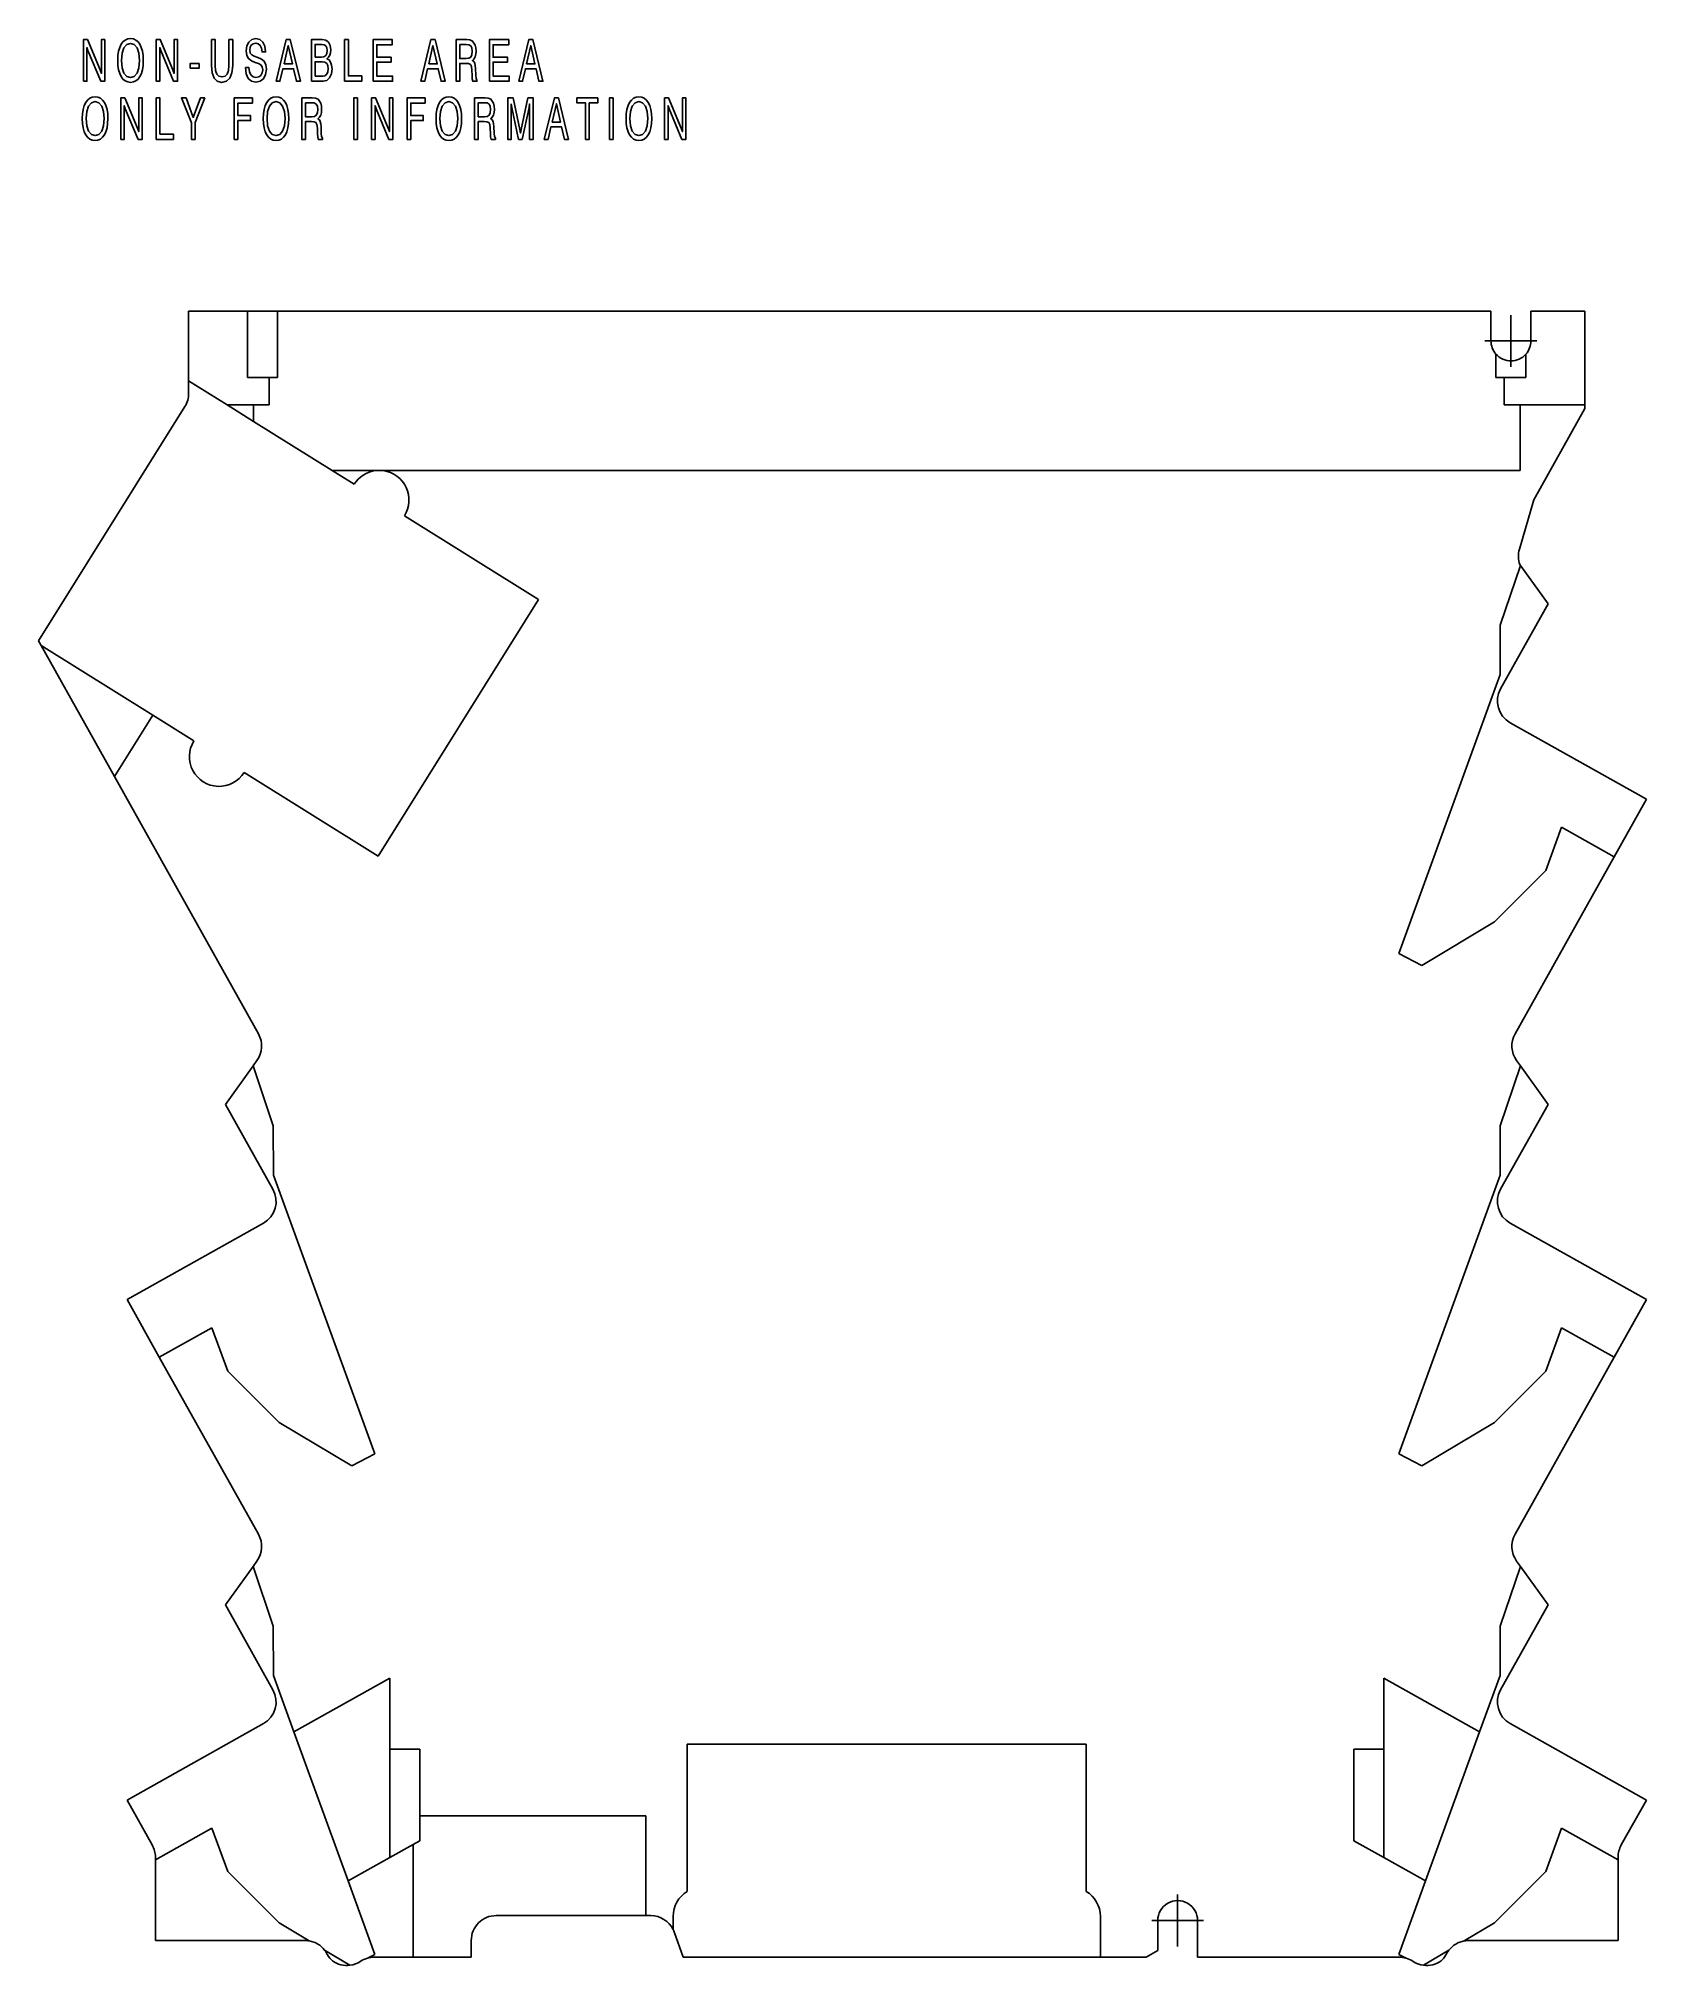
# Model space of a CAD drawing. Extents: x 58 to 154, y 109 to 225.
import ezdxf

# ---------------------------------------------------------------- set-up
doc = ezdxf.new("R2010")
doc.units = 0
doc.linetypes.add('DASHDOT', pattern=[18.5, 12, -3, 0.5, -3])
doc.layers.get('0').update_dxf_attribs({"linetype": 'CONTINUOUS'})

msp = doc.modelspace()

# ---------------------------------------------------------------- linework, layer by layer
at = {"color": 7}
for p, q in [((66.596176, 208.748352), (70.146179, 208.748352)), ((66.596176, 208.748352), (66.596176, 204.549164)), ((70.146179, 208.748352), (71.946175, 208.748352)), ((70.146179, 208.748352), (70.146179, 204.748352)), ((108.596176, 208.748352), (71.946175, 208.748352)), ((71.946175, 208.748352), (71.946175, 204.748352)), ((108.596176, 208.748352), (144.946167, 208.748352)), ((144.946167, 208.748352), (144.946167, 206.948364)), ((147.346176, 208.748352), (150.596176, 208.748352)), ((147.346176, 208.748352), (147.346176, 206.948364)), ((150.596176, 203.098358), (150.596176, 208.748352)), ((145.246185, 206.154633), (145.246185, 204.748352)), ((147.046173, 206.154633), (147.046173, 204.748352)), ((66.596176, 203.791092), (66.596176, 204.549164)), ((66.596176, 204.549164), (68.917953, 203.098358)), ((71.446175, 204.748352), (70.146179, 204.748352)), ((71.446175, 204.748352), (71.446175, 203.098358)), ((71.446175, 204.748352), (71.946175, 204.748352)), ((145.746185, 204.748352), (145.246185, 204.748352)), ((145.746185, 204.748352), (147.046173, 204.748352)), ((145.746185, 204.748352), (145.746185, 203.098358)), ((66.368248, 202.996216), (57.56493, 188.907959)), ((70.496178, 203.098358), (68.917953, 203.098358)), ((68.917953, 203.098358), (70.496178, 202.112183)), ((70.496178, 203.098358), (70.496178, 202.112183)), ((71.446175, 203.098358), (70.496178, 203.098358)), ((145.746185, 203.098358), (146.696167, 203.098358)), ((150.596176, 203.098358), (146.696167, 203.098358)), ((146.696167, 199.148361), (146.696167, 203.098358)), ((147.517242, 197.383667), (150.596176, 202.8815)), ((150.596176, 203.098358), (150.596176, 202.8815)), ((70.496178, 202.112183), (75.239273, 199.148361)), ((77.830139, 199.148361), (75.239273, 199.148361)), ((75.239273, 199.148361), (76.556198, 198.325455)), ((146.696167, 199.148361), (78.309799, 199.148361)), ((147.517242, 197.383667), (146.654144, 194.422516)), ((79.583733, 196.43364), (87.650711, 191.392838)), ((146.718994, 193.447479), (145.506683, 189.850876)), ((146.718994, 193.447479), (146.680786, 193.500549)), ((148.382614, 191.136566), (146.718994, 193.447479)), ((87.650711, 191.392838), (78.00618, 175.958359)), ((148.382614, 191.136566), (145.52417, 186.032471)), ((57.56493, 188.907959), (57.71698, 188.636459)), ((145.495865, 186.881073), (145.506683, 189.850876)), ((57.71698, 188.636459), (64.439606, 184.435699)), ((57.71698, 188.636459), (62.134991, 180.747528)), ((145.495865, 186.881073), (139.396133, 170.117432)), ((64.439606, 184.435699), (62.134991, 180.747528)), ((66.911667, 182.890976), (64.439606, 184.435699)), ((154.301453, 179.397751), (146.099991, 183.990784)), ((78.00618, 175.958359), (69.939201, 180.999161)), ((70.79731, 165.279846), (62.134991, 180.747528)), ((152.360443, 175.931824), (154.301453, 179.397751)), ((148.245361, 175.092346), (149.196716, 177.703583)), ((149.196716, 177.703583), (152.360443, 175.931824)), ((145.149475, 172.009354), (148.245361, 175.092346)), ((146.39505, 165.279846), (152.360443, 175.931824)), ((140.782135, 169.394699), (145.149475, 172.009354)), ((139.396133, 170.117432), (140.782135, 169.394699)), ((70.473358, 163.347473), (70.705933, 163.670532)), ((146.718994, 163.347473), (146.48642, 163.670532)), ((70.473358, 163.347473), (68.809738, 161.03656)), ((70.473358, 163.347473), (71.685669, 159.75087)), ((146.718994, 163.347473), (145.506683, 159.75087)), ((146.718994, 163.347473), (148.382614, 161.03656)), ((68.809738, 161.03656), (71.668182, 155.932465)), ((148.382614, 161.03656), (145.52417, 155.932465)), ((71.696487, 156.781082), (71.685669, 159.75087)), ((145.495865, 156.781082), (145.506683, 159.75087)), ((71.696487, 156.781082), (77.796219, 140.017426)), ((145.495865, 156.781082), (139.396133, 140.017426)), ((62.890903, 149.29776), (71.092361, 153.890793)), ((154.301453, 149.29776), (146.099991, 153.890793)), ((64.831917, 145.831818), (62.890903, 149.29776)), ((152.360443, 145.831818), (154.301453, 149.29776)), ((67.995636, 147.603592), (64.831917, 145.831818)), ((68.946991, 144.992355), (67.995636, 147.603592)), ((148.245361, 144.992355), (149.196716, 147.603592)), ((149.196716, 147.603592), (152.360443, 145.831818)), ((64.831917, 145.831818), (70.79731, 135.17984)), ((72.042877, 141.909363), (68.946991, 144.992355)), ((145.149475, 141.909363), (148.245361, 144.992355)), ((152.360443, 145.831818), (146.39505, 135.17984)), ((76.41021, 139.294708), (72.042877, 141.909363)), ((140.782135, 139.294708), (145.149475, 141.909363)), ((77.796219, 140.017426), (76.41021, 139.294708)), ((139.396133, 140.017426), (140.782135, 139.294708)), ((70.473358, 133.247482), (70.705933, 133.570541)), ((146.718994, 133.247482), (146.48642, 133.570541)), ((68.809738, 130.936569), (70.473358, 133.247482)), ((70.473358, 133.247482), (71.685669, 129.650879)), ((146.718994, 133.247482), (145.506683, 129.650879)), ((148.382614, 130.936569), (146.718994, 133.247482)), ((68.809738, 130.936569), (71.668182, 125.832466)), ((148.382614, 130.936569), (145.52417, 125.832466)), ((71.696487, 126.681076), (71.685669, 129.650879)), ((145.495865, 126.681076), (145.506683, 129.650879)), ((71.696487, 126.681076), (72.929466, 123.292534)), ((78.696175, 126.522049), (72.929466, 123.292534)), ((78.696175, 122.24836), (78.696175, 126.522049)), ((138.49617, 122.24836), (138.49617, 126.522049)), ((138.49617, 126.522049), (144.262878, 123.292534)), ((145.495865, 126.681076), (144.262878, 123.292534)), ((62.890903, 119.197754), (71.092361, 123.790794)), ((76.186043, 114.342621), (72.929466, 123.292534)), ((141.006317, 114.342621), (144.262878, 123.292534)), ((154.301453, 119.197754), (146.099991, 123.790794)), ((80.496178, 122.24836), (78.696175, 122.24836)), ((78.696175, 115.74836), (78.696175, 122.24836)), ((80.496178, 118.24836), (80.496178, 122.24836)), ((96.596176, 122.558357), (96.596176, 113.699196)), ((96.596176, 122.558357), (120.596176, 122.558357)), ((120.596176, 122.558357), (120.596176, 113.699196)), ((136.696182, 116.74836), (136.696182, 122.24836)), ((136.696182, 122.24836), (138.49617, 122.24836)), ((138.49617, 115.74836), (138.49617, 122.24836)), ((62.890903, 119.197754), (64.404922, 116.494278)), ((80.496178, 116.74836), (80.496178, 118.24836)), ((80.496178, 118.24836), (94.096176, 118.24836)), ((94.096176, 112.24836), (94.096176, 118.24836)), ((154.301453, 119.197754), (152.78743, 116.494278)), ((67.995636, 117.503593), (64.596176, 115.5998)), ((68.946991, 114.892357), (67.995636, 117.503593)), ((148.245361, 114.892357), (149.196716, 117.503593)), ((149.196716, 117.503593), (152.596176, 115.5998)), ((78.696175, 115.740311), (80.096176, 116.524345)), ((80.496178, 116.74836), (80.096176, 116.524345)), ((80.096176, 116.524345), (80.096176, 109.74836)), ((138.49617, 115.740311), (136.696182, 116.74836)), ((64.596176, 115.761345), (64.596176, 115.5998)), ((64.596176, 115.5998), (64.596176, 110.74836)), ((72.042877, 111.809357), (68.946991, 114.892357)), ((76.186043, 114.342621), (78.696175, 115.74836)), ((78.696175, 115.74836), (78.696175, 115.740311)), ((141.006317, 114.342621), (138.49617, 115.74836)), ((138.49617, 115.74836), (138.49617, 115.740311)), ((145.149475, 111.809357), (148.245361, 114.892357)), ((152.596176, 115.761345), (152.596176, 115.5998)), ((152.596176, 115.5998), (152.596176, 110.74836)), ((76.186043, 114.342621), (77.796219, 109.917427)), ((141.006317, 114.342621), (139.396133, 109.917427)), ((73.851715, 110.726433), (72.042877, 111.809357)), ((85.096176, 112.24836), (94.096176, 112.24836)), ((94.096176, 112.24836), (94.396179, 112.24836)), ((95.746178, 111.402191), (95.746178, 112.198357)), ((95.805717, 111.261391), (96.356415, 109.74836)), ((121.446175, 109.74836), (121.446175, 112.198357)), ((124.896179, 110.148361), (124.896179, 111.948357)), ((127.296173, 111.948357), (127.296173, 109.74836)), ((143.340637, 110.726433), (145.149475, 111.809357)), ((73.596176, 110.74836), (64.596176, 110.74836)), ((76.302094, 109.25943), (74.77832, 110.171684)), ((83.596176, 109.74836), (83.596176, 110.74836)), ((124.896179, 110.148361), (124.203354, 109.74836)), ((140.890259, 109.25943), (142.414032, 110.171684)), ((152.596176, 110.74836), (143.596176, 110.74836)), ((77.354919, 109.687317), (77.796219, 109.917427)), ((77.778488, 109.74836), (80.096176, 109.74836)), ((83.596176, 109.74836), (80.096176, 109.74836)), ((108.596176, 109.74836), (96.356415, 109.74836)), ((108.596176, 109.74836), (121.446175, 109.74836)), ((124.203354, 109.74836), (121.446175, 109.74836)), ((139.413864, 109.74836), (127.296173, 109.74836)), ((139.837433, 109.687317), (139.396133, 109.917427))]:
    msp.add_line(p, q, dxfattribs=at)
at = {"color": 7, "linetype": 'DASHDOT'}
for p, q in [((146.146179, 208.508362), (146.146179, 205.388367)), ((147.706177, 206.948364), (144.586182, 206.948364)), ((126.096176, 113.508362), (126.096176, 110.388359)), ((127.656174, 111.948357), (124.536179, 111.948357))]:
    msp.add_line(p, q, dxfattribs=at)
at = {"color": 7}
for points in [[(60.267944, 222.568939), (60.47813, 222.568939), (60.47813, 224.596054), (60.539154, 224.411774), (61.314362, 222.568939), (61.553928, 222.568939), (61.553928, 225.068939), (61.343742, 225.068939), (61.343742, 223.041824), (61.269161, 223.253922), (60.509773, 225.068939), (60.267944, 225.068939)], [(62.329659, 223.8172), (62.340961, 223.518173), (62.381641, 223.257401), (62.447186, 223.031387), (62.535328, 222.843628), (62.646072, 222.694107), (62.777157, 222.586319), (62.928581, 222.523743), (63.100349, 222.499405), (63.269855, 222.523743), (63.42128, 222.586319), (63.552364, 222.694107), (63.663109, 222.843628), (63.751251, 223.031387), (63.814533, 223.257401), (63.852955, 223.518173), (63.868778, 223.8172), (63.855217, 224.112747), (63.814533, 224.373535), (63.748993, 224.599533), (63.663109, 224.787292), (63.552364, 224.936813), (63.42128, 225.044601), (63.269855, 225.110657), (63.100349, 225.13501), (62.928581, 225.110657), (62.777157, 225.044601), (62.646072, 224.936813), (62.535328, 224.787292), (62.447186, 224.599533), (62.381641, 224.373535), (62.340961, 224.112747)], [(62.55793, 223.8172), (62.59409, 224.248352), (62.702576, 224.571716), (62.87434, 224.769913), (63.100349, 224.839447), (63.324097, 224.769913), (63.495865, 224.571716), (63.602085, 224.248352), (63.640507, 223.8172), (63.602085, 223.382568), (63.495865, 223.059204), (63.324097, 222.861008), (63.100349, 222.794952), (62.87434, 222.861008), (62.702576, 223.059204), (62.59409, 223.382568)], [(64.644508, 222.568939), (64.854698, 222.568939), (64.854698, 224.596054), (64.915718, 224.411774), (65.690926, 222.568939), (65.930496, 222.568939), (65.930496, 225.068939), (65.720306, 225.068939), (65.720306, 223.041824), (65.645721, 223.253922), (64.886337, 225.068939), (64.644508, 225.068939)], [(67.972389, 223.518173), (68.008553, 223.069641), (68.123817, 222.75322), (68.313667, 222.56546), (68.582611, 222.499405), (68.867386, 222.56546), (69.075317, 222.756699), (69.201874, 223.073105), (69.24482, 223.518173), (69.24482, 225.068939), (69.023331, 225.068939), (69.023331, 223.514694), (68.996208, 223.20871), (68.919365, 222.996613), (68.790543, 222.867966), (68.607475, 222.826248), (68.42215, 222.867966), (68.293327, 222.993134), (68.216484, 223.20871), (68.193878, 223.514694), (68.193878, 225.068939), (67.972389, 225.068939)], [(70.009247, 223.393005), (70.058968, 223.010529), (70.185532, 222.732361), (70.382164, 222.561981), (70.646591, 222.502869), (70.906502, 222.561981), (71.103127, 222.718445), (71.227432, 222.965317), (71.270378, 223.29216), (71.234215, 223.56337), (71.137032, 223.768524), (70.974304, 223.897171), (70.764114, 223.987579), (70.542625, 224.067551), (70.388947, 224.147522), (70.298538, 224.262268), (70.271416, 224.453506), (70.294022, 224.613449), (70.366341, 224.742096), (70.477089, 224.822067), (70.62851, 224.853363), (70.782196, 224.818588), (70.899719, 224.717758), (70.976563, 224.554337), (71.012726, 224.335281), (71.222916, 224.335281), (71.17997, 224.669083), (71.064705, 224.919434), (70.883904, 225.079376), (70.642075, 225.13501), (70.400246, 225.079376), (70.217178, 224.926376), (70.099655, 224.69342), (70.061234, 224.394394), (70.095131, 224.119705), (70.196838, 223.931946), (70.368599, 223.803299), (70.605911, 223.702454), (70.798019, 223.625961), (70.938141, 223.549469), (71.021767, 223.434723), (71.051147, 223.253922), (71.021767, 223.066162), (70.942665, 222.92012), (70.816101, 222.829712), (70.644333, 222.798431), (70.470306, 222.83667), (70.339218, 222.958374), (70.253342, 223.142654), (70.221695, 223.393005)], [(71.863037, 222.568939), (72.091309, 222.568939), (72.265335, 223.316498), (72.904938, 223.316498), (73.076706, 222.568939), (73.316269, 222.568939), (72.710571, 225.068939), (72.466484, 225.068939)], [(73.983521, 222.568939), (74.672844, 222.568939), (74.903374, 222.621094), (75.075142, 222.774078), (75.183624, 223.00705), (75.222046, 223.316498), (75.199448, 223.539032), (75.13842, 223.71637), (75.041237, 223.845016), (74.912415, 223.91803), (75.011856, 224.004959), (75.086441, 224.126663), (75.129379, 224.276169), (75.145203, 224.460449), (75.111298, 224.724716), (75.01638, 224.915955), (74.85817, 225.030685), (74.638947, 225.068939), (73.983521, 225.068939)], [(75.979691, 222.568939), (77.01255, 222.568939), (77.01255, 222.885345), (76.203445, 222.885345), (76.203445, 225.068939), (75.979691, 225.068939)], [(77.688843, 222.568939), (78.866341, 222.568939), (78.866341, 222.881866), (77.908066, 222.881866), (77.908066, 223.719849), (78.77594, 223.719849), (78.77594, 224.011917), (77.908066, 224.011917), (77.908066, 224.759476), (78.848259, 224.759476), (78.848259, 225.068939), (77.688843, 225.068939)], [(80.571487, 222.568939), (80.799759, 222.568939), (80.973785, 223.316498), (81.613388, 223.316498), (81.785156, 222.568939), (82.024719, 222.568939), (81.419022, 225.068939), (81.174927, 225.068939)], [(82.691971, 225.068939), (82.691971, 222.568939), (82.911194, 222.568939), (82.911194, 223.639877), (83.268288, 223.639877), (83.440056, 223.62944), (83.54628, 223.577286), (83.605042, 223.459061), (83.629898, 223.240005), (83.643463, 222.913162), (83.654762, 222.714981), (83.686401, 222.568939), (83.941795, 222.568939), (83.941795, 222.638474), (83.88755, 222.739319), (83.86721, 222.930557), (83.849129, 223.340851), (83.833313, 223.514694), (83.803925, 223.650299), (83.749687, 223.744186), (83.663803, 223.806763), (83.758728, 223.90065), (83.828789, 224.029297), (83.871735, 224.18576), (83.88755, 224.376999), (83.871735, 224.571716), (83.833313, 224.742096), (83.677361, 224.98201), (83.512375, 225.055038), (83.322533, 225.068939)], [(84.692657, 222.568939), (85.870163, 222.568939), (85.870163, 222.881866), (84.911888, 222.881866), (84.911888, 223.719849), (85.779762, 223.719849), (85.779762, 224.011917), (84.911888, 224.011917), (84.911888, 224.759476), (85.852081, 224.759476), (85.852081, 225.068939), (84.692657, 225.068939)], [(86.456047, 222.568939), (86.684319, 222.568939), (86.858345, 223.316498), (87.497948, 223.316498), (87.669708, 222.568939), (87.909279, 222.568939), (87.303581, 225.068939), (87.059494, 225.068939)], [(72.333138, 223.608582), (72.588524, 224.7108), (72.839394, 223.608582)], [(74.205009, 224.018875), (74.205009, 224.783813), (74.609566, 224.783813), (74.747429, 224.759476), (74.844612, 224.689941), (74.903374, 224.575195), (74.923714, 224.411774), (74.901115, 224.234451), (74.840088, 224.109268), (74.73613, 224.039734), (74.591484, 224.018875)], [(74.205009, 222.871445), (74.205009, 223.740707), (74.62764, 223.740707), (74.788109, 223.71637), (74.903374, 223.639877), (74.971176, 223.507736), (74.996033, 223.319977), (74.973434, 223.125275), (74.90789, 222.986191), (74.799408, 222.899261), (74.652504, 222.871445)], [(81.041588, 223.608582), (81.296974, 224.7108), (81.547844, 223.608582)], [(82.908936, 224.776871), (83.286369, 224.776871), (83.446838, 224.759476), (83.564362, 224.696899), (83.634422, 224.575195), (83.659286, 224.370056), (83.634422, 224.157959), (83.56662, 224.022354), (83.449097, 223.949326), (83.286369, 223.928467), (82.908936, 223.928467)], [(86.926147, 223.608582), (87.181534, 224.7108), (87.432404, 223.608582)], [(66.681366, 223.351273), (67.228302, 223.351273), (67.228302, 223.625961), (66.681366, 223.625961)], [(60.200138, 220.3172), (60.211441, 220.018173), (60.252121, 219.757401), (60.317665, 219.531387), (60.405807, 219.343628), (60.516552, 219.194107), (60.647636, 219.086319), (60.799061, 219.023743), (60.970829, 218.999405), (61.140335, 219.023743), (61.291759, 219.086319), (61.422844, 219.194107), (61.533588, 219.343628), (61.621731, 219.531387), (61.685013, 219.757401), (61.723434, 220.018173), (61.739258, 220.3172), (61.725697, 220.612747), (61.685013, 220.873535), (61.619473, 221.099533), (61.533588, 221.287292), (61.422844, 221.436813), (61.291759, 221.544601), (61.140335, 221.610657), (60.970829, 221.63501), (60.799061, 221.610657), (60.647636, 221.544601), (60.516552, 221.436813), (60.405807, 221.287292), (60.317665, 221.099533), (60.252121, 220.873535), (60.211441, 220.612747)], [(62.514988, 219.068939), (62.725174, 219.068939), (62.725174, 221.096054), (62.786198, 220.911774), (63.561405, 219.068939), (63.800976, 219.068939), (63.800976, 221.568939), (63.590786, 221.568939), (63.590786, 219.541824), (63.516205, 219.753922), (62.756817, 221.568939), (62.514988, 221.568939)], [(64.646767, 219.068939), (65.679626, 219.068939), (65.679626, 219.385345), (64.870514, 219.385345), (64.870514, 221.568939), (64.646767, 221.568939)], [(66.986473, 219.068939), (66.986473, 220.094666), (67.565056, 221.568939), (67.305145, 221.568939), (66.873474, 220.386749), (66.439537, 221.568939), (66.161545, 221.568939), (66.764984, 220.070328), (66.764984, 219.068939)], [(69.338005, 219.068939), (69.559494, 219.068939), (69.559494, 220.198975), (70.318878, 220.198975), (70.318878, 220.504959), (69.559494, 220.504959), (69.559494, 221.256012), (70.429626, 221.256012), (70.429626, 221.568939), (69.338005, 221.568939)], [(71.085571, 220.3172), (71.09687, 220.018173), (71.13755, 219.757401), (71.203094, 219.531387), (71.291237, 219.343628), (71.401985, 219.194107), (71.533066, 219.086319), (71.684494, 219.023743), (71.856262, 218.999405), (72.025764, 219.023743), (72.177193, 219.086319), (72.308273, 219.194107), (72.419022, 219.343628), (72.507164, 219.531387), (72.57045, 219.757401), (72.608871, 220.018173), (72.624687, 220.3172), (72.61113, 220.612747), (72.57045, 220.873535), (72.504906, 221.099533), (72.419022, 221.287292), (72.308273, 221.436813), (72.177193, 221.544601), (72.025764, 221.610657), (71.856262, 221.63501), (71.684494, 221.610657), (71.533066, 221.544601), (71.401985, 221.436813), (71.291237, 221.287292), (71.203094, 221.099533), (71.13755, 220.873535), (71.09687, 220.612747)], [(73.402679, 221.568939), (73.402679, 219.068939), (73.621902, 219.068939), (73.621902, 220.139877), (73.979004, 220.139877), (74.150764, 220.12944), (74.256989, 220.077286), (74.31575, 219.959061), (74.340614, 219.740005), (74.354172, 219.413162), (74.365471, 219.214981), (74.397118, 219.068939), (74.652504, 219.068939), (74.652504, 219.138474), (74.598267, 219.239319), (74.577919, 219.430557), (74.559845, 219.840851), (74.544022, 220.014694), (74.514641, 220.150299), (74.460396, 220.244186), (74.374512, 220.306763), (74.469437, 220.40065), (74.539497, 220.529297), (74.582443, 220.68576), (74.598267, 220.876999), (74.582443, 221.071716), (74.544022, 221.242096), (74.388077, 221.48201), (74.223091, 221.555038), (74.033241, 221.568939)], [(76.527161, 219.068939), (76.748642, 219.068939), (76.748642, 221.568939), (76.527161, 221.568939)], [(77.601219, 219.068939), (77.811401, 219.068939), (77.811401, 221.096054), (77.872429, 220.911774), (78.647636, 219.068939), (78.887207, 219.068939), (78.887207, 221.568939), (78.677017, 221.568939), (78.677017, 219.541824), (78.602432, 219.753922), (77.843048, 221.568939), (77.601219, 221.568939)], [(79.733002, 219.068939), (79.954483, 219.068939), (79.954483, 220.198975), (80.713875, 220.198975), (80.713875, 220.504959), (79.954483, 220.504959), (79.954483, 221.256012), (80.824615, 221.256012), (80.824615, 221.568939), (79.733002, 221.568939)], [(81.48056, 220.3172), (81.491867, 220.018173), (81.532547, 219.757401), (81.598091, 219.531387), (81.686234, 219.343628), (81.796974, 219.194107), (81.928062, 219.086319), (82.079483, 219.023743), (82.251251, 218.999405), (82.420761, 219.023743), (82.572182, 219.086319), (82.70327, 219.194107), (82.814011, 219.343628), (82.902161, 219.531387), (82.965439, 219.757401), (83.00386, 220.018173), (83.019684, 220.3172), (83.006119, 220.612747), (82.965439, 220.873535), (82.899895, 221.099533), (82.814011, 221.287292), (82.70327, 221.436813), (82.572182, 221.544601), (82.420761, 221.610657), (82.251251, 221.63501), (82.079483, 221.610657), (81.928062, 221.544601), (81.796974, 221.436813), (81.686234, 221.287292), (81.598091, 221.099533), (81.532547, 220.873535), (81.491867, 220.612747)], [(83.797668, 221.568939), (83.797668, 219.068939), (84.016899, 219.068939), (84.016899, 220.139877), (84.373993, 220.139877), (84.545761, 220.12944), (84.651985, 220.077286), (84.710747, 219.959061), (84.735611, 219.740005), (84.749168, 219.413162), (84.760468, 219.214981), (84.792107, 219.068939), (85.047501, 219.068939), (85.047501, 219.138474), (84.993256, 219.239319), (84.972916, 219.430557), (84.954834, 219.840851), (84.939011, 220.014694), (84.909637, 220.150299), (84.855392, 220.244186), (84.769508, 220.306763), (84.864433, 220.40065), (84.934494, 220.529297), (84.977432, 220.68576), (84.993256, 220.876999), (84.977432, 221.071716), (84.939011, 221.242096), (84.783066, 221.48201), (84.61808, 221.555038), (84.428238, 221.568939)], [(86.00177, 221.200378), (86.037933, 220.981323), (86.447006, 219.068939), (86.654938, 219.068939), (87.073051, 220.981323), (87.111473, 221.200378), (87.111473, 219.068939), (87.326187, 219.068939), (87.326187, 221.568939), (87.009773, 221.568939), (86.59166, 219.656555), (86.555496, 219.451416), (86.517075, 219.656555), (86.114777, 221.568939), (85.79837, 221.568939), (85.79837, 219.068939), (86.00177, 219.068939)], [(87.993431, 219.068939), (88.221695, 219.068939), (88.395721, 219.816498), (89.035324, 219.816498), (89.207092, 219.068939), (89.446663, 219.068939), (88.840958, 221.568939), (88.59687, 221.568939)], [(90.473267, 219.068939), (90.694748, 219.068939), (90.694748, 221.266434), (91.207787, 221.266434), (91.207787, 221.568939), (89.96022, 221.568939), (89.96022, 221.266434), (90.473267, 221.266434)], [(91.908936, 219.068939), (92.130424, 219.068939), (92.130424, 221.568939), (91.908936, 221.568939)], [(92.915192, 220.3172), (92.926498, 220.018173), (92.967178, 219.757401), (93.032722, 219.531387), (93.120865, 219.343628), (93.231613, 219.194107), (93.362694, 219.086319), (93.514114, 219.023743), (93.685883, 218.999405), (93.855392, 219.023743), (94.006821, 219.086319), (94.137901, 219.194107), (94.248642, 219.343628), (94.336792, 219.531387), (94.40007, 219.757401), (94.438492, 220.018173), (94.454315, 220.3172), (94.44075, 220.612747), (94.40007, 220.873535), (94.334534, 221.099533), (94.248642, 221.287292), (94.137901, 221.436813), (94.006821, 221.544601), (93.855392, 221.610657), (93.685883, 221.63501), (93.514114, 221.610657), (93.362694, 221.544601), (93.231613, 221.436813), (93.120865, 221.287292), (93.032722, 221.099533), (92.967178, 220.873535), (92.926498, 220.612747)], [(95.230042, 219.068939), (95.440231, 219.068939), (95.440231, 221.096054), (95.501251, 220.911774), (96.276459, 219.068939), (96.516029, 219.068939), (96.516029, 221.568939), (96.305847, 221.568939), (96.305847, 219.541824), (96.231262, 219.753922), (95.471878, 221.568939), (95.230042, 221.568939)], [(60.42841, 220.3172), (60.464569, 220.748352), (60.573055, 221.071716), (60.74482, 221.269913), (60.970829, 221.339447), (61.194576, 221.269913), (61.366344, 221.071716), (61.472569, 220.748352), (61.51099, 220.3172), (61.472569, 219.882568), (61.366344, 219.559204), (61.194576, 219.361008), (60.970829, 219.294952), (60.74482, 219.361008), (60.573055, 219.559204), (60.464569, 219.882568)], [(71.313843, 220.3172), (71.349998, 220.748352), (71.458481, 221.071716), (71.630249, 221.269913), (71.856262, 221.339447), (72.080009, 221.269913), (72.25177, 221.071716), (72.358002, 220.748352), (72.396423, 220.3172), (72.358002, 219.882568), (72.25177, 219.559204), (72.080009, 219.361008), (71.856262, 219.294952), (71.630249, 219.361008), (71.458481, 219.559204), (71.349998, 219.882568)], [(73.619644, 221.276871), (73.997078, 221.276871), (74.157547, 221.259476), (74.27507, 221.196899), (74.345131, 221.075195), (74.369995, 220.870056), (74.345131, 220.657959), (74.277328, 220.522354), (74.159805, 220.449326), (73.997078, 220.428467), (73.619644, 220.428467)], [(81.708832, 220.3172), (81.744995, 220.748352), (81.853477, 221.071716), (82.025246, 221.269913), (82.251251, 221.339447), (82.474998, 221.269913), (82.646767, 221.071716), (82.752991, 220.748352), (82.791412, 220.3172), (82.752991, 219.882568), (82.646767, 219.559204), (82.474998, 219.361008), (82.251251, 219.294952), (82.025246, 219.361008), (81.853477, 219.559204), (81.744995, 219.882568)], [(84.014641, 221.276871), (84.392075, 221.276871), (84.552536, 221.259476), (84.670067, 221.196899), (84.740128, 221.075195), (84.764984, 220.870056), (84.740128, 220.657959), (84.672325, 220.522354), (84.554802, 220.449326), (84.392075, 220.428467), (84.014641, 220.428467)], [(88.463531, 220.108582), (88.718918, 221.2108), (88.969788, 220.108582)], [(93.143463, 220.3172), (93.179626, 220.748352), (93.288116, 221.071716), (93.459877, 221.269913), (93.685883, 221.339447), (93.909637, 221.269913), (94.081406, 221.071716), (94.187622, 220.748352), (94.226044, 220.3172), (94.187622, 219.882568), (94.081406, 219.559204), (93.909637, 219.361008), (93.685883, 219.294952), (93.459877, 219.361008), (93.288116, 219.559204), (93.179626, 219.882568)]]:
    msp.add_lwpolyline(points, close=True, dxfattribs=at)
for centre, radius, start, end in [((146.146179, 206.948364), 1.2, 180.000005, 221.409615), ((146.146179, 206.948364), 1.2, 318.59038, 0), ((146.146179, 206.948364), 1.2, 221.409615, 318.59038), ((65.096176, 203.791092), 1.5, 328, 360), ((78.069969, 197.379547), 1.785, 97.721634, 147.999995), ((78.069969, 197.379547), 1.785, 82.278364, 97.721634), ((78.069969, 197.379547), 1.785, 328, 82.278364), ((148.094208, 194.002762), 1.5, 163.750001, 199.560496), ((146.832916, 185.29953), 1.5, 150.750007, 240.750006), ((68.425438, 181.945068), 1.785, 147.999995, 328), ((69.488571, 164.546906), 1.5, 324.250001, 29.249998), ((147.703781, 164.546906), 1.5, 150.750007, 215.749997), ((70.359436, 155.199539), 1.5, 299.250003, 29.249998), ((146.832916, 155.199539), 1.5, 150.750007, 240.750006), ((69.488571, 134.446915), 1.5, 324.250001, 29.249998), ((147.703781, 134.446915), 1.5, 150.750007, 215.749997), ((70.359436, 125.099533), 1.5, 299.250003, 29.249998), ((146.832916, 125.099533), 1.5, 150.750007, 240.750006), ((63.096176, 115.761345), 1.5, 360, 29.249998), ((154.096176, 115.761345), 1.5, 150.750007, 179.999995), ((97.496178, 112.198357), 1.75, 120.949727, 180.000005), ((119.696175, 112.198357), 1.75, 0, 59.050278), ((126.096176, 111.948357), 1.2, 0, 180.000005), ((85.096176, 110.74836), 1.5, 90.000003, 180.000005), ((94.396179, 110.74836), 1.5, 25.841934, 90.000003), ((94.396179, 110.74836), 1.5, 20.000001, 25.841934), ((73.596176, 109.24836), 1.5, 80.191455, 90.000003), ((73.596176, 109.24836), 1.5, 37.992026, 80.191455), ((73.596176, 109.24836), 1.5, 24.903947, 37.992026), ((143.596176, 109.24836), 1.5, 142.007979, 155.096056), ((143.596176, 109.24836), 1.5, 99.808543, 142.007979), ((143.596176, 109.24836), 1.5, 90.000003, 99.808543), ((75.77301, 110.258995), 0.9, 204.903944, 234.647396), ((76.120178, 110.74836), 1.5, 234.647396, 276.96578), ((76.120178, 110.74836), 1.5, 276.96578, 303.557311), ((77.778488, 108.24836), 1.5, 106.402367, 123.557316), ((77.778488, 108.24836), 1.5, 90.000003, 106.402367), ((139.413864, 108.24836), 1.5, 73.597638, 90.000003), ((139.413864, 108.24836), 1.5, 56.442689, 73.597638), ((141.072174, 110.74836), 1.5, 236.442684, 263.034222), ((141.072174, 110.74836), 1.5, 263.034222, 305.352602), ((141.419342, 110.258995), 0.9, 305.352602, 335.096053)]:
    msp.add_arc(centre, radius, start, end, dxfattribs=at)

doc.saveas('drawing.dxf')
